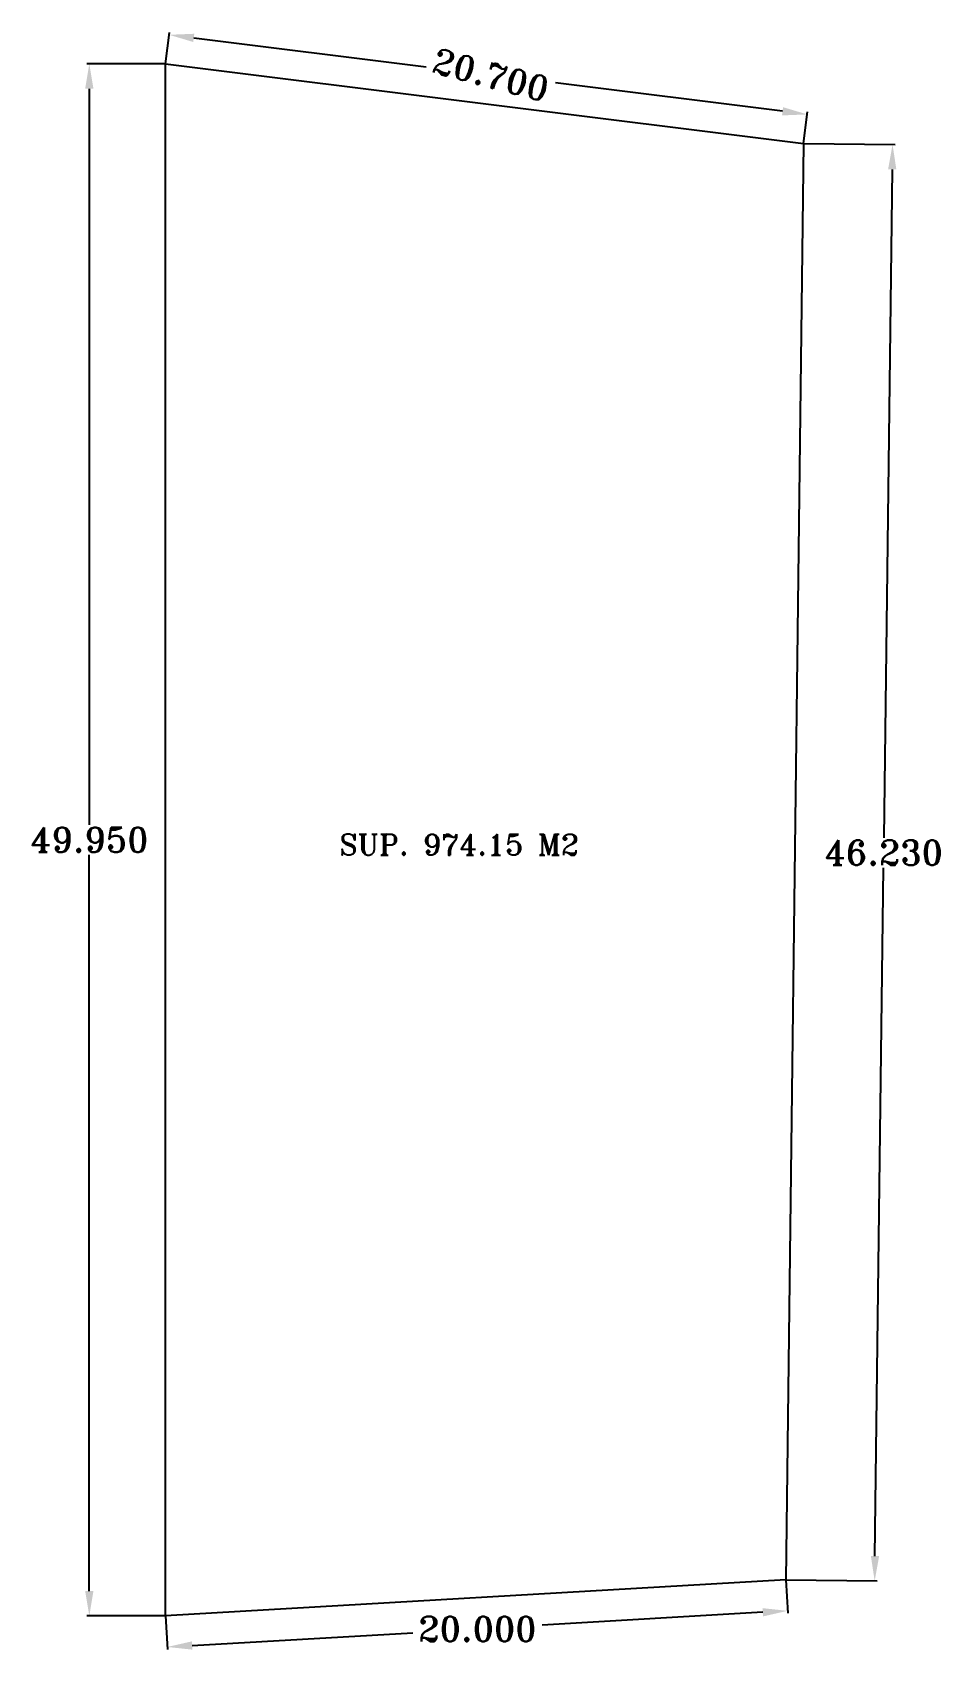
# Model space of a CAD drawing. Extents: x 915 to 2178, y -798 to 165.
# Drawn here: x 1407.2 to 1436.4, y -722.7 to -670.6 of the extents above; entities that cross this region are included whole.
import ezdxf

# ---------------------------------------------------------------- set-up
doc = ezdxf.new("R2010")
doc.units = 0
doc.header["$LTSCALE"] = 0.5
doc.header["$MEASUREMENT"] = 0
doc.layers.get('0').update_dxf_attribs({"linetype": 'CONTINUOUS'})
doc.layers.get('DEFPOINTS').update_dxf_attribs({"linetype": 'CONTINUOUS'})
doc.layers.add('COTAS', color=7, linetype='CONTINUOUS')
doc.layers.add('LOSA_1', color=132, linetype='CONTINUOUS')
doc.styles.add('ROMANT', font='romant')
doc.dimstyles.new('detalle', dxfattribs={"dimtxt": 0.2, "dimasz": 0.15, "dimexe": 0.08, "dimexo": 0, "dimgap": 0.08, "dimtad": 0, "dimtih": 1, "dimtoh": 1, "dimdec": 3, "dimzin": 1, "dimdsep": 46, "dimtxsty": 'ROMANT', "dimcen": 0.15, "dimclrd": 143, "dimclre": 9, "dimadec": 0, "dimazin": 0, "dimtfac": 1, "dimtdec": 3, "dimtmove": 0, "dimatfit": 3, "dimfxl": 1, "dimarcsym": 0})

# ---------------------------------------------------------------- blocks, each defined once
blk = doc.blocks.new('*D50')
at = {"layer": 'COTAS', "color": 9, "lineweight": -2, "transparency": 16777216}
for p, q in [((1411.513, -671.662), (1408.982, -671.662)), ((1411.513, -721.612), (1408.982, -721.612))]:
    blk.add_line(p, q, dxfattribs=at)
at = {"layer": 'COTAS', "color": 143, "lineweight": -2, "transparency": 16777216}
for p, q in [((1409.062, -672.462), (1409.062, -696.157)), ((1409.062, -720.812), (1409.062, -697.117))]:
    blk.add_line(p, q, dxfattribs=at)
at = {"layer": 'COTAS', "color": 143, "transparency": 16777216}
for points in [[(1408.928, -672.462), (1409.195, -672.462), (1409.062, -671.662)], [(1408.928, -720.812), (1409.195, -720.812), (1409.062, -721.612)]]:
    blk.add_solid(points, dxfattribs=at)
at = {"layer": 'DEFPOINTS', "color": 0, "transparency": 16777216}
for p in [(1411.513, -671.662), (1409.062, -721.612), (1411.513, -721.612)]:
    blk.add_point(p, dxfattribs=at)
at = {"layer": 'COTAS', "color": 0, "transparency": 16777216, "insert": (1409.062, -696.637), "char_height": 0.8, "attachment_point": 5, "style": 'ROMANT'}
blk.add_mtext('49.950', dxfattribs=at)
blk = doc.blocks.new('*D51')
at = {"layer": 'COTAS', "color": 9, "lineweight": -2, "transparency": 16777216}
for p, q in [((1411.513, -671.662), (1411.64, -670.648)), ((1432.054, -674.224), (1432.18, -673.209))]:
    blk.add_line(p, q, dxfattribs=at)
at = {"layer": 'COTAS', "color": 143, "lineweight": -2, "transparency": 16777216}
for p, q in [((1412.424, -670.826), (1419.903, -671.759)), ((1431.377, -673.19), (1424.069, -672.278))]:
    blk.add_line(p, q, dxfattribs=at)
at = {"layer": 'COTAS', "color": 143, "transparency": 16777216}
for points in [[(1412.44, -670.694), (1412.407, -670.959), (1411.63, -670.727)], [(1431.393, -673.057), (1431.36, -673.322), (1432.171, -673.289)]]:
    blk.add_solid(points, dxfattribs=at)
at = {"layer": 'DEFPOINTS', "color": 0, "transparency": 16777216}
for p in [(1411.513, -671.662), (1432.171, -673.289), (1432.054, -674.224)]:
    blk.add_point(p, dxfattribs=at)
at = {"layer": 'COTAS', "color": 0, "transparency": 16777216, "insert": (1421.986, -672.019), "char_height": 0.8, "attachment_point": 5, "rotation": 345.1335, "style": 'ROMANT'}
blk.add_mtext('20.700', dxfattribs=at)
blk = doc.blocks.new('*D52')
at = {"layer": 'COTAS', "color": 9, "lineweight": -2, "transparency": 16777216}
for p, q in [((1432.054, -674.224), (1434.997, -674.26)), ((1431.479, -720.45), (1434.422, -720.487))]:
    blk.add_line(p, q, dxfattribs=at)
at = {"layer": 'COTAS', "color": 143, "lineweight": -2, "transparency": 16777216}
for p, q in [((1434.907, -675.059), (1434.64, -696.572)), ((1434.352, -719.686), (1434.628, -697.532))]:
    blk.add_line(p, q, dxfattribs=at)
at = {"layer": 'COTAS', "color": 143, "transparency": 16777216}
for points in [[(1434.774, -675.057), (1435.04, -675.061), (1434.917, -674.259)], [(1434.219, -719.684), (1434.486, -719.687), (1434.342, -720.486)]]:
    blk.add_solid(points, dxfattribs=at)
at = {"layer": 'DEFPOINTS', "color": 0, "transparency": 16777216}
for p in [(1432.054, -674.224), (1431.479, -720.45), (1434.342, -720.486)]:
    blk.add_point(p, dxfattribs=at)
at = {"layer": 'COTAS', "color": 0, "transparency": 16777216, "insert": (1434.634, -697.052), "char_height": 0.8, "attachment_point": 5, "style": 'ROMANT'}
blk.add_mtext('46.230', dxfattribs=at)
blk = doc.blocks.new('*D53')
at = {"layer": 'COTAS', "color": 9, "lineweight": -2, "transparency": 16777216}
for p, q in [((1431.479, -720.45), (1431.542, -721.53)), ((1411.513, -721.612), (1411.576, -722.693))]:
    blk.add_line(p, q, dxfattribs=at)
at = {"layer": 'COTAS', "color": 143, "lineweight": -2, "transparency": 16777216}
for p, q in [((1430.739, -721.497), (1423.634, -721.91)), ((1412.37, -722.566), (1419.474, -722.153))]:
    blk.add_line(p, q, dxfattribs=at)
at = {"layer": 'COTAS', "color": 143, "transparency": 16777216}
for points in [[(1430.731, -721.364), (1430.747, -721.63), (1431.538, -721.45)], [(1412.362, -722.433), (1412.378, -722.699), (1411.571, -722.613)]]:
    blk.add_solid(points, dxfattribs=at)
at = {"layer": 'DEFPOINTS', "color": 0, "transparency": 16777216}
for p in [(1431.479, -720.45), (1411.513, -721.612), (1431.538, -721.45)]:
    blk.add_point(p, dxfattribs=at)
at = {"layer": 'COTAS', "color": 0, "transparency": 16777216, "insert": (1421.554, -722.032), "char_height": 0.8, "attachment_point": 5, "style": 'ROMANT'}
blk.add_mtext('20.000', dxfattribs=at)

msp = doc.modelspace()

# ---------------------------------------------------------------- linework, layer by layer
at = {"layer": 'LOSA_1'}
msp.add_lwpolyline([(1411.5131, -721.6124), (1411.5131, -671.6624), (1432.054, -674.2236), (1431.4793, -720.45), (1411.5131, -721.6124)], dxfattribs=at)

# ---------------------------------------------------------------- texts
at = {"style": 'ROMANT'}
msp.add_text('SUP. 974.15 M2 ', height=0.676204, dxfattribs=at).set_placement((1417.1139, -697.1293))

# ---------------------------------------------------------------- dimensions: what is measured, and where the dimension line sits
at = {"layer": 'COTAS'}
for base, p1, p2, angle, picture, middle in [((1432.1706, -673.2886), (1411.5131, -671.6624), (1432.054, -674.2236), 352.89279, '*D51', (1421.9862, -672.0188)), ((1409.0618, -721.6124), (1411.5131, -671.6624), (1411.5131, -721.6124), 270, '*D50', (1409.0618, -696.6374)), ((1434.3423, -720.4856), (1432.054, -674.2236), (1431.4793, -720.45), 269.28765, '*D52', (1434.6337, -697.0519))]:
    dim = msp.add_linear_dim(base=base, p1=p1, p2=p2, angle=angle, dimstyle='detalle', override={"dimtxt": 0.8, "dimasz": 0.8}, dxfattribs=at)
    dim.commit()
    dim.dimension.update_dxf_attribs({"geometry": picture, "text_midpoint": middle, "dimtype": 161})
dim = msp.add_aligned_dim(p1=(1411.5131, -721.6124), p2=(1431.4793, -720.45), distance=-1.0021, dimstyle='detalle', override={"dimtxt": 0.8, "dimasz": 0.8}, dxfattribs=at)
dim.commit()
dim.dimension.update_dxf_attribs({"geometry": '*D53', "text_midpoint": (1421.5544, -722.0316)})

doc.saveas('drawing.dxf')
